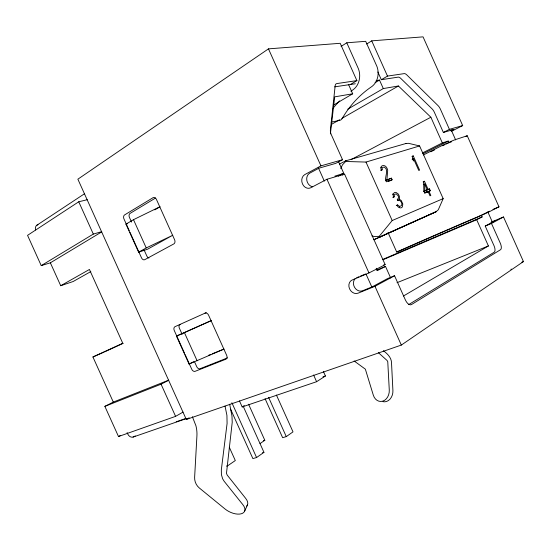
<?xml version="1.0" encoding="UTF-8"?>
<svg xmlns="http://www.w3.org/2000/svg" width="551" height="551" viewBox="0 0 551 551"><rect width="100%" height="100%" fill="white"/><g stroke="black" fill="none" stroke-linecap="round" stroke-linejoin="round"><path stroke-width="0.83" d="M387.987 232.46L396.727 252.069L400.054 250.698A238.177 7.507 -24 0 1 471.711 219.622A14.519 0.351 -23.9 0 0 474.211 218.547A14.849 0.358 -23.9 0 0 476.87 217.383A14.615 0.351 -23.9 0 0 479.611 216.171A14.705 0.358 -23.9 0 0 484.825 213.822L485.989 213.285A15.132 0.365 -23.9 0 0 488.076 212.307A14.429 0.351 -23.9 0 0 490.431 211.171L498.986 206.818L467.227 135.746L454.506 139.92A14.374 0.882 -25 0 0 450.973 141.414L445.635 143.832A14.967 0.916 -25 0 0 441.647 145.739A14.512 0.888 -25 0 0 439.216 146.959A238.425 19.065 -24.6 0 1 423.402 154.948M386.926 179.722L387.69 170.225A4.498 2.211 63.9 0 0 386.258 167.036C385.121 165.465 382.759 164.887 381.333 166.409L380.886 168.764L381.306 170.107L382.125 169.839L382.222 167.965A7.81 3.843 64.1 0 1 384.502 167.235C388.985 169.88 384.963 176.258 385.624 180.17L386.347 181.782L392.14 179.757L391.424 178.159L385.535 180.404M330.38 133.921L334.705 96.852L352.695 93.787L348.673 84.799M399.42 199.31L399.509 197.024A4.491 2.211 64.9 0 0 398.077 193.828L395.955 192.389L394.378 192.609L393.049 194.241L393.407 197.127L394.206 196.817L394.282 194.902A7.797 3.843 65.1 0 1 396.513 194.055L398.304 195.991L398.531 198.153L397.237 199.414L397.815 200.702L399.537 200.392C401.1 201.267 402.34 203.409 401.686 205.199A9.512 4.69 64.9 0 1 399.165 206.226L397.657 204.938L396.858 205.254L398.201 206.997L399.888 207.83A8.382 4.139 65 0 0 402.402 206.797L402.809 203.987L401.238 200.474L399.42 199.31L397.333 200.302M399.255 207.527L399.441 206.701M340.738 168.537L342.467 164.845L345.684 161.477L365.995 162.07L419.593 145.946L443.169 198.629L438.272 209.814L435.965 211.784L373.991 239.595M244.561 511.342L247.399 505.102M373.847 239.788L380.114 236.978L379.384 237.013L379.233 236.324L392.188 220.538L443.169 198.629M230.607 409.193L252.875 458.59L256.58 457.537L263.963 452.337L243.17 406.19M265.059 398.642L282.642 437.694L286.279 436.612L293.008 431.874L276.423 395.033M260.031 443.576L264.817 440.29L248.577 404.234M350.56 84.413L356.896 80.611L340.187 43.295L268.468 48.867L77.87 179.192L186.3 419.476L401.328 345.071L523.45 261.573L503.518 216.963L491.43 222.046M36.635 225.387L84.661 193.649M87.278 199.703L78.745 201.783L27.55 235.353L41.235 265.623L50.368 262.813L101.728 231.881M239.458 400.894L242.185 406.941L316.605 381.705L325.427 375.989L323.444 371.581M341.076 46.442L346.786 42.785L365.692 41.318L376.739 66.01A15.903 13.555 87.5 0 1 377.642 68.854A16.502 14.064 87.4 0 1 378.124 73.311L378.048 74.805A16.117 13.741 87.4 0 1 375.94 81.768A16.289 13.885 87.4 0 1 374.377 84.096A15.972 13.617 87.4 0 1 371.408 86.831A111.825 100.874 72 0 0 342.185 118.486A4.849 4.084 81.5 0 1 338.775 120.442M366.663 44.018L371.718 40.85L423.051 36.862L462.688 125.58L451.717 131.179M408.718 304.579L494.213 252.206A5.73 2.479 67.5 0 0 494.013 245.712L485.231 226.075L494.77 220.944L491.017 222.528M242.185 406.941L244.32 405.632M41.235 265.623L93.319 234.079L101.701 231.661M155.554 198.023L130.077 213.409A3.189 2.225 72.2 0 0 129.451 217.459L131.537 222.081M138.611 252.165L146.242 247.936L172.752 235.256L147.537 249.231L138.611 252.165L125.972 224.147L133.5 219.677L159.914 206.763M154.817 209.855L159.942 206.825M333.479 105.131L352.695 93.787M375.066 82.684L379.501 80.074L383.303 88.566L398.407 85.99L430.868 117.239L442.343 142.909L448.238 141.084L448.934 142.647M377.855 71.954L381.326 79.709L387.484 76.093L404.2 73.62A6.02 2.61 62.3 0 1 406.817 74.929L438.024 105.606A5.785 2.452 63.5 0 1 440.387 109.146L449.423 129.347L462.688 125.58M403.442 296.018L488.413 245.953L476.684 219.718L482.139 216.922L481.436 215.358M186.3 419.476L189.179 417.796M347.709 109.174L383.303 88.566M331.406 124.423L339.595 119.725M341.827 118.444L398.407 85.99M168.647 380.183L113.306 402.085L104.862 406.369L118.499 436.53L175.59 416.356L183.049 412.1M50.368 262.813L60.72 285.721L89.434 269.467L122.77 343.273L92.926 356.979L113.306 402.085M135.284 435.931L133.803 436.764A5.503 4.346 73.9 0 1 127.701 433.933L127.102 432.597M90.832 271.567L73.159 281.513L60.72 285.721M118.499 436.53L120.573 435.38M356.896 80.611L336.826 83.58A6.846 3.347 60.9 0 0 335.166 85.763L330.393 130.002A7.08 3.637 61.8 0 0 331.365 134.809L342.536 159.728L320.944 165.865L304.827 174.571A7.266 5.971 74.1 0 0 302.506 183.979A7.266 5.971 74.1 0 0 310.75 187.767L326.957 179.261L344.465 174.116A17.673 1.419 -24.6 0 1 344.602 174.378M344.616 174.212L385.115 264.549A18.617 0.592 -24 0 1 384.812 264.811A17.749 0.565 -24 0 1 383.145 265.734L368.97 272.938L352.144 280.018A7.218 5.985 62.1 0 0 349.589 288.882A7.218 5.985 62.1 0 0 358.054 293.18L374.969 286.306L394.544 275.748L405.446 300.075A7.025 3.643 68.4 0 0 411.487 304.558L500.535 249.706A5.758 2.452 67.5 0 0 500.301 243.198L491.478 223.458L503.518 216.963M342.536 159.728L335.759 163.358L318.974 168.172L309.786 173.131A7.204 5.944 74.2 0 0 306.879 180.68A7.204 5.944 74.2 0 0 312.617 186.727M339.444 164.122L345.932 160.72M351.207 159.549L430.868 117.239M338.459 176.148L343.783 173.365L338.555 161.712M104.862 406.369L161.071 384.192L168.682 380.266M381.326 79.709L398.153 77.133A5.985 2.631 62.2 0 1 400.777 78.421L432.032 108.829A5.758 2.473 63.5 0 1 434.395 112.349L443.376 132.447L449.423 129.347M390.707 278.048L385.5 266.422L377.263 270.637L376.209 268.296M450.966 130.918L453.872 129.437L443.376 132.447M380.741 170.541L382.125 169.839M484.233 213.829L489.481 211.171M176.465 336.11L211.219 320.634L176.465 336.11L189.069 364.059L193.615 361.752M411.921 156.594L413.25 155.919L419.607 170.128L418.753 170.424L413.464 158.619L412.134 159.287M442.742 145.753L443.321 145.457M422.431 152.951L442.343 142.909M422.982 153.798L448.238 141.084M465.76 136.476L467.227 135.746M385.714 180.652L391.424 178.159M389.378 181.121L392.14 179.757M443.92 145.161L444.54 144.858M423.127 181.913L424.47 181.265L428.12 189.427L429.518 188.869L430.324 190.68L426.956 192.258L426.15 190.453L424.745 191.011M392.808 197.485L394.206 196.817M483.868 214.008L483.007 214.422M423.354 184.647L424.704 184.006L427.28 189.758L423.519 191.349M423.905 191.349L428.12 189.427M426.15 190.453L429.518 188.869M396.252 205.592L397.657 204.938M424.711 193.16L430.324 190.68M445.849 144.238L446.51 143.928M481.967 214.904L482.511 214.649M104.883 351.724L123.224 343.307M481.395 215.165L478.192 216.605M447.164 143.625L447.805 143.343M206.253 312.61L175.004 326.681A3.182 2.238 65.6 0 0 174.268 330.504L184.399 352.971M379.66 237.102L436.199 211.667L379.866 237.068M92.926 356.979L104.132 352.055M476.884 217.177L477.531 216.894M189.069 364.059L224.023 349.065L212.266 353.804M448.424 143.067L449.024 142.805M492.966 209.408L498.986 206.818M476.25 217.452L475.038 217.976A247.84 7.831 -24 0 0 450.284 228.596M382.511 259.535L482.139 216.922M382.979 259.762L476.684 219.718M356.711 277.711L358.921 276.781M360.395 276.154L365.561 273.985M376.781 270.086L385.5 266.422M485.231 226.075L491.478 223.458M394.544 275.748L387.449 278.648L372.207 286.844L362.565 290.77A7.163 5.965 62.1 0 1 354.741 287.608A7.163 5.965 62.1 0 1 355.002 278.896M208.354 355.388L210.702 354.438M397.009 282.697L488.413 245.953M227.57 357.875L200.096 368.715A3.161 2.238 63.2 0 1 196.721 366.663L194.641 362.048M521.838 262.186L523.45 261.573M451.159 141.931L451.579 141.772M424.47 181.265L423.623 181.582L423.877 191.107L424.697 192.94L428.093 191.576L429.987 195.812L430.827 195.467L428.933 191.238M176.21 421.797L185.921 418.429M133.108 437.067L186.686 418.478M322.989 376.822L325.427 375.989M413.25 155.919L412.382 156.195L412.458 158.592L413.546 161.023L413.464 158.619M334.877 176.12L343.783 173.365M263.447 440.697L264.817 440.29M419.593 145.946L408.518 143.322L406.011 143.48L345.505 160.892L345.684 161.477M125.972 224.147L127.625 223.672M262.49 452.764L263.963 452.337M226.413 466.098L227.811 465.698L235.305 460.553L229.292 447.219M405.453 143.597L406.011 143.48M331.213 122.17L339.444 120.414M334.581 86.858L355.34 83.773M376.168 80.584L379.501 80.074M379.233 236.324L374.604 236.537L371.918 235.966M385.115 264.549L385.011 264.528A18.087 0.572 -24 0 0 384.75 264.583M392.477 194.062L393.4 194.462M380.672 167.284L381.602 167.711M354.135 360.967L365.361 369.17L373.289 395.074A10.359 8.251 -85.5 0 0 382.745 401.156A10.359 8.251 -85.5 0 0 389.281 390.115L387.759 361.649L387.091 360.506L378.372 352.64M383.393 350.739C387.436 353.721 391.568 357.716 391.534 363.123L392.911 390.535A10.304 8.237 -85.6 0 1 382.917 401.658M192.375 416.714L195.942 425.785A30.629 24.747 61.9 0 1 196.921 435.834L194.627 477.373C194.434 481.354 196.197 485.39 199.269 487.938L225.035 508.986A13.238 7.032 26.1 0 0 240.987 513.856A13.238 7.032 26.1 0 0 242.874 504.702L224.14 481.25L222.645 478.805L221.406 474.618L221.33 469.858L227.088 423.423L226.922 415.385L225.035 406.115M133.5 219.677L146.242 247.936M184.42 332.611L197.127 360.802M144.052 249.851L146.835 256.022A3.175 2.232 70 0 0 148.942 257.985M182.154 334.347L179.378 328.189A3.161 2.238 65.6 0 1 180.115 324.401M129.237 230.642L123.982 218.988A3.216 2.232 72.2 0 1 124.602 214.918L153.026 197.699A3.32 2.376 73.1 0 1 156.45 199.455L174.598 239.754A3.306 2.383 70.6 0 1 173.84 243.907L144.782 259.659A3.196 2.238 70 0 1 141.497 257.827L129.94 232.191M185.102 354.52L191.741 369.246A3.182 2.238 63.2 0 0 195.13 371.312L225.8 359.231A3.285 2.39 62.9 0 0 226.675 355.347L208.567 315.158A3.285 2.39 65.6 0 0 205.034 313.133M78.745 201.783L93.319 234.079M161.071 384.192L175.59 416.356M313.581 374.997L316.605 381.705M268.633 397.423L286.279 436.612M231.881 402.733L256.58 457.537M451.097 129.733L455.649 139.913M487.862 211.983L492.415 222.17M371.718 40.85L387.484 76.093M346.786 42.785L358.226 68.338A16.44 13.83 86.2 0 1 359.162 71.286A17.067 14.354 86.2 0 1 359.679 75.886L359.61 77.436A16.668 14.023 86.2 0 1 357.509 84.634A16.84 14.168 86.2 0 1 355.918 87.037A16.516 13.892 86.2 0 1 352.915 89.854A115.717 102.975 71.4 0 0 350.911 91.28M387.973 179.867L388.689 181.458M365.995 162.07L392.188 220.538M342.047 173.675L342.756 175.246M268.468 48.867L320.944 165.865M326.957 179.261L368.97 272.938M374.969 286.306L401.328 345.071M318.347 167.773L324.325 181.107M366.188 274.432L371.815 286.981M229.684 404.255L231.964 415.971L232.226 422.252L226.475 473.33L227.184 475.045L245.746 498.462A13.148 7.06 26 0 1 246.724 506.08M424.704 184.006L424.876 190.715M333.079 108.203A115.717 102.975 71.4 0 1 339.705 100.888M450.174 142.323A8.024 0.489 -25 0 1 450.69 142.117M434.574 149.9A248.102 19.891 -24.6 0 1 430.813 151.794M383.737 264.914A18.087 0.572 -24 0 1 384.322 264.714M396.734 251.979A247.84 7.831 -24 0 1 449.506 228.934M511.211 269.026A5.606 2.376 68 0 1 510.894 269.336M35.588 229.96A5.613 4.284 51.2 0 1 37.971 224.698"/></g></svg>
